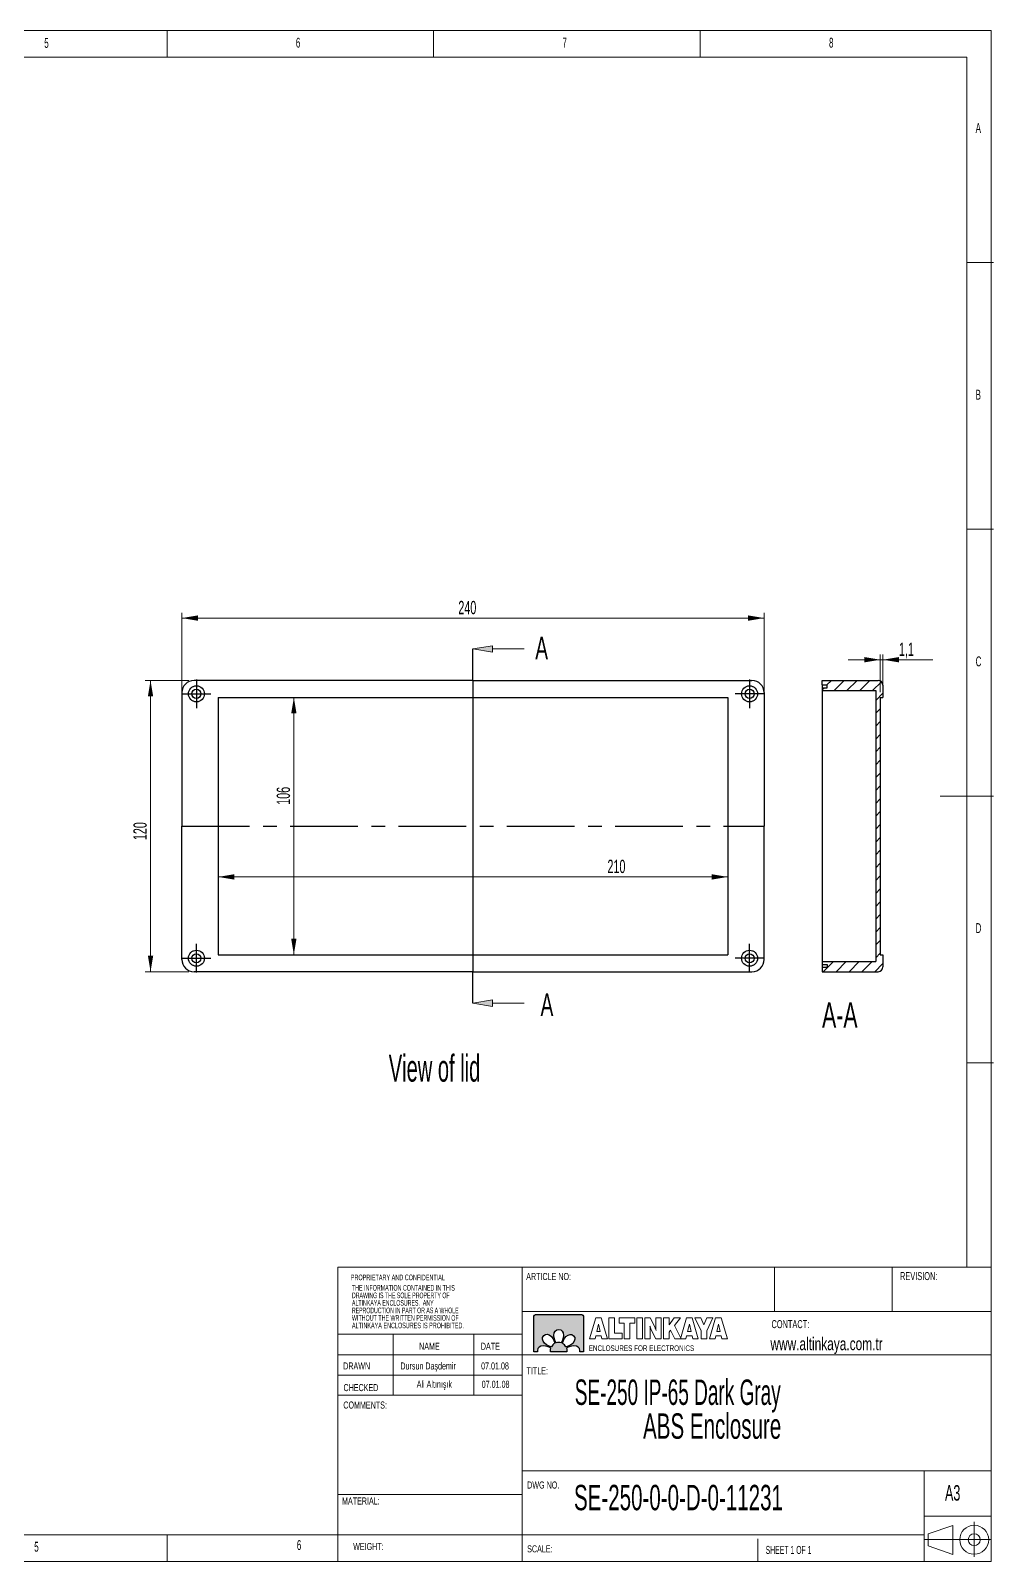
# Model space of a CAD drawing. Header units: millimetres. Extents: x 5 to 415, y 5 to 292.
# Drawn here: x 234.4 to 415, y 5 to 292 of the extents above; entities that cross this region are included whole.
import ezdxf

# ---------------------------------------------------------------- set-up
doc = ezdxf.new("R2010")
doc.units = ezdxf.units.MM
doc.linetypes.add('CENTERX2', pattern=[20.32, 12.7, -2.54, 2.54, -2.54])
for name, color, linetype in [('CEN', 3, 'Continuous'), ('DIM', 1, 'Continuous'), ('LAYER_2', 1, 'Continuous'), ('SLD-0', 179, 'Continuous')]:
    doc.layers.add(name, color=color, linetype=linetype)
doc.layers.add('LAYER_1', color=179, linetype='Continuous', lineweight=15)
doc.styles.add('SLDTEXTSTYLE0', font='TXT', dxfattribs={"width": 0.670833})
doc.styles.add('SLDTEXTSTYLE1', font='TXT', dxfattribs={"width": 0.605})
doc.styles.add('SLDTEXTSTYLE10', font='TXT', dxfattribs={"width": 0.581731})
doc.styles.add('SLDTEXTSTYLE11', font='TXT', dxfattribs={"width": 0.565968})
doc.styles.add('SLDTEXTSTYLE12', font='TXT', dxfattribs={"width": 0.552845})
doc.styles.add('SLDTEXTSTYLE13', font='TXT', dxfattribs={"width": 0.5566})
doc.styles.add('SLDTEXTSTYLE14', font='TXT', dxfattribs={"width": 0.548281})
doc.styles.add('SLDTEXTSTYLE15', font='TXT', dxfattribs={"width": 0.5775})
doc.styles.add('SLDTEXTSTYLE2', font='TXT', dxfattribs={"width": 0.630208})
doc.styles.add('SLDTEXTSTYLE3', font='TXT', dxfattribs={"width": 0.560185})
doc.styles.add('SLDTEXTSTYLE7', font='TXT', dxfattribs={"width": 0.559625})
doc.styles.add('SLDTEXTSTYLE8', font='TXT', dxfattribs={"width": 0.51425})
doc.styles.add('SLDTEXTSTYLE9', font='TXT', dxfattribs={"width": 0.7})
doc.dimstyles.new('SLDDIMSTYLE0', dxfattribs={"dimtxt": 2.5, "dimasz": 3, "dimexe": 0, "dimexo": 0.0625, "dimtad": 1, "dimtoh": 1, "dimdec": 4, "dimzin": 12, "dimdsep": 46, "dimtxsty": 'SLDTEXTSTYLE1', "dimsah": 1, "dimcen": 0.09, "dimadec": 0, "dimazin": 0, "dimtfac": 1, "dimtdec": 4, "dimtofl": 0, "dimtmove": 0, "dimatfit": 3, "dimfxl": 1, "dimtolj": 1, "dimtzin": 12, "dimarcsym": 0})

# ---------------------------------------------------------------- blocks, each defined once
blk = doc.blocks.new('*D19')
at = {"layer": 'LAYER_1'}
blk.add_line((283.79, 166.98), (283.79, 118.75), dxfattribs=at)
for points in [[(283.79, 166.98), (283.29, 163.98), (284.29, 163.98)], [(283.79, 118.75), (284.29, 121.75), (283.29, 121.75)]]:
    blk.add_solid(points, dxfattribs=at)
at = {"layer": 'LAYER_1', "insert": (280.57, 146.84), "char_height": 2.5, "attachment_point": 1, "rotation": 90, "style": 'SLDTEXTSTYLE1'}
blk.add_mtext('106', dxfattribs=at)
blk = doc.blocks.new('*D20')
at = {"layer": 'LAYER_1'}
for p, q in [((269.62, 165.98), (269.62, 132.33)), ((365.17, 165.98), (365.17, 132.33)), ((269.62, 133.33), (365.17, 133.33))]:
    blk.add_line(p, q, dxfattribs=at)
for points in [[(269.62, 133.33), (272.62, 132.83), (272.62, 133.83)], [(365.17, 133.33), (362.17, 133.83), (362.17, 132.83)]]:
    blk.add_solid(points, dxfattribs=at)
at = {"layer": 'LAYER_1', "insert": (342.61, 136.55), "char_height": 2.5, "attachment_point": 1, "style": 'SLDTEXTSTYLE1'}
blk.add_mtext('210', dxfattribs=at)
blk = doc.blocks.new('*D21')
at = {"layer": 'LAYER_1'}
for p, q in [((264.07, 170.16), (255.91, 170.16)), ((256.91, 170.16), (256.91, 115.56)), ((264.07, 115.56), (255.91, 115.56))]:
    blk.add_line(p, q, dxfattribs=at)
for points in [[(256.91, 170.16), (256.41, 167.16), (257.41, 167.16)], [(256.91, 115.56), (257.41, 118.56), (256.41, 118.56)]]:
    blk.add_solid(points, dxfattribs=at)
at = {"layer": 'LAYER_1', "insert": (253.69, 140.22), "char_height": 2.5, "attachment_point": 1, "rotation": 90, "style": 'SLDTEXTSTYLE1'}
blk.add_mtext('120', dxfattribs=at)
blk = doc.blocks.new('*D22')
at = {"layer": 'LAYER_1'}
for p, q in [((262.79, 143.86), (262.79, 182.86)), ((262.79, 181.86), (371.99, 181.86)), ((371.99, 143.86), (371.99, 182.86))]:
    blk.add_line(p, q, dxfattribs=at)
for points in [[(262.79, 181.86), (265.79, 181.36), (265.79, 182.36)], [(371.99, 181.86), (368.99, 182.36), (368.99, 181.36)]]:
    blk.add_solid(points, dxfattribs=at)
at = {"layer": 'LAYER_1', "insert": (314.64, 185.08), "char_height": 2.5, "attachment_point": 1, "style": 'SLDTEXTSTYLE1'}
blk.add_mtext('240', dxfattribs=at)
blk = doc.blocks.new('*D23')
at = {"layer": 'LAYER_1'}
for p, q in [((393.79, 174.05), (387.79, 174.05)), ((393.79, 167.98), (393.79, 175.05)), ((394.29, 174.05), (393.79, 174.05)), ((394.29, 168.78), (394.29, 175.05)), ((394.29, 174.05), (403.64, 174.05))]:
    blk.add_line(p, q, dxfattribs=at)
for points in [[(393.79, 174.05), (390.79, 174.55), (390.79, 173.55)], [(394.29, 174.05), (397.29, 173.55), (397.29, 174.55)]]:
    blk.add_solid(points, dxfattribs=at)
at = {"layer": 'LAYER_1', "insert": (397.29, 177.27), "char_height": 2.5, "attachment_point": 1, "style": 'SLDTEXTSTYLE1'}
blk.add_mtext('1,1', dxfattribs=at)
blk = doc.blocks.new('SW_NOTE_1')
at = {"layer": 'LAYER_1', "color": 0, "char_height": 4.7625, "attachment_point": 1}
for s, insert, style in [('SE-250 IP-65 Dark Gray', (0, 6.14), 'SLDTEXTSTYLE7'), ('ABS Enclosure', (12.81, -0.21), 'SLDTEXTSTYLE1')]:
    blk.add_mtext(s, dxfattribs=dict(at, insert=insert, style=style))
blk = doc.blocks.new('SW_NOTE_2')
at = {"color": 0, "linetype": 'Continuous', "lineweight": 0, "char_height": 1.0583, "attachment_point": 1}
for s, insert, style in [('THE INFORMATION CONTAINED IN THIS', (0, 1.36), 'SLDTEXTSTYLE11'), ('ALTINKAYA ENCLOSURES.  ANY ', (0, -1.46), 'SLDTEXTSTYLE13'), ('DRAWING IS THE SOLE PROPERTY OF', (0, -0.05), 'SLDTEXTSTYLE12'), ('REPRODUCTION IN PART OR AS A WHOLE', (0, -2.87), 'SLDTEXTSTYLE14'), ('WITHOUT THE WRITTEN PERMISSION OF', (0, -4.28), 'SLDTEXTSTYLE11'), ('ALTINKAYA ENCLOSURES IS PROHIBITED.', (0, -5.69), 'SLDTEXTSTYLE15')]:
    blk.add_mtext(s, dxfattribs=dict(at, insert=insert, style=style))
blk = doc.blocks.new('Block4')
at = {"color": 7, "linetype": 'Continuous', "lineweight": 0, "insert": (0.07, 1.38), "char_height": 1.3229, "attachment_point": 1, "style": 'SLDTEXTSTYLE0'}
blk.add_mtext('ENCLOSURES FOR ELECTRONICS', dxfattribs=at)
blk = doc.blocks.new('Block6')
at = {"layer": 'LAYER_1', "color": 250}
for p, q in [((0, 0), (1.27, 4.36)), ((1.27, 4.36), (2.44, 4.36)), ((2.44, 4.36), (3.71, 0)), ((4.04, 0), (4.04, 4.36)), ((4.04, 4.36), (5.2, 4.36)), ((5.2, 4.36), (5.2, 1.16)), ((6.19, 3.21), (6.19, 4.36)), ((6.19, 4.36), (9.41, 4.36)), ((7.23, 3.21), (6.19, 3.21)), ((7.23, 0), (7.23, 3.21)), ((9.41, 3.21), (8.39, 3.21)), ((8.39, 3.21), (8.39, 0)), ((9.41, 4.36), (9.41, 3.21)), ((9.82, 0), (9.82, 4.36)), ((9.82, 4.36), (11, 4.36)), ((11, 4.36), (11, 0)), ((11.52, 0), (11.52, 4.36)), ((11.52, 4.36), (12.62, 4.36)), ((12.62, 4.36), (13.64, 2.33)), ((13.82, 2.3), (13.82, 4.36)), ((13.82, 4.36), (14.92, 4.36)), ((14.92, 4.36), (14.92, 0)), ((15.42, 0), (15.42, 4.36)), ((15.42, 4.36), (16.57, 4.36)), ((16.57, 4.36), (16.57, 2.92)), ((16.57, 2.92), (17.61, 4.36)), ((17.61, 4.36), (18.96, 4.36)), ((18.96, 4.36), (17.67, 2.75)), ((18.94, 0), (20.21, 4.36)), ((20.21, 4.36), (21.38, 4.36)), ((21.38, 4.36), (22.65, 0)), ((23.27, 1.61), (21.94, 4.36)), ((21.94, 4.36), (23.22, 4.36)), ((23.22, 4.36), (23.84, 2.87)), ((23.84, 2.87), (24.47, 4.36)), ((25.72, 4.36), (24.42, 1.61)), ((24.47, 4.36), (25.72, 4.36)), ((25, 0), (26.27, 4.36)), ((26.27, 4.36), (27.44, 4.36)), ((27.44, 4.36), (28.71, 0)), ((1.14, 0), (0, 0)), ((1.28, 0.58), (1.14, 0)), ((2.43, 0.58), (1.28, 0.58)), ((1.86, 3), (1.49, 1.49)), ((1.49, 1.49), (2.22, 1.49)), ((2.22, 1.49), (1.86, 3)), ((2.56, 0), (2.43, 0.58)), ((3.71, 0), (2.56, 0)), ((6.77, 0), (4.04, 0)), ((5.2, 1.16), (6.77, 1.16)), ((6.77, 1.16), (6.77, 0)), ((8.39, 0), (7.23, 0)), ((11, 0), (9.82, 0)), ((12.62, 0), (11.52, 0)), ((12.62, 2.04), (12.62, 0)), ((13.82, 0), (12.8, 2.01)), ((14.92, 0), (13.82, 0)), ((16.57, 0), (15.42, 0)), ((16.86, 1.75), (16.57, 1.39)), ((16.57, 1.39), (16.57, 0)), ((17.74, 0), (16.86, 1.75)), ((17.67, 2.75), (19.12, 0)), ((19.12, 0), (17.74, 0)), ((20.08, 0), (18.94, 0)), ((20.22, 0.58), (20.08, 0)), ((21.37, 0.58), (20.22, 0.58)), ((20.8, 3), (20.43, 1.49)), ((20.43, 1.49), (21.16, 1.49)), ((21.16, 1.49), (20.8, 3)), ((21.5, 0), (21.37, 0.58)), ((22.65, 0), (21.5, 0)), ((23.27, 0), (23.27, 1.61)), ((24.42, 0), (23.27, 0)), ((24.42, 1.61), (24.42, 0)), ((26.14, 0), (25, 0)), ((26.28, 0.58), (26.14, 0)), ((27.43, 0.58), (26.28, 0.58)), ((26.86, 3), (26.49, 1.49)), ((26.49, 1.49), (27.21, 1.49)), ((27.21, 1.49), (26.86, 3)), ((27.56, 0), (27.43, 0.58)), ((28.71, 0), (27.56, 0))]:
    blk.add_line(p, q, dxfattribs=at)
for points in [[(12.7, 2.26), (12.67, 2.37), (12.63, 2.5), (12.59, 2.64)], [(12.59, 2.64), (12.6, 2.56), (12.61, 2.48), (12.62, 2.4)], [(12.62, 2.4), (12.62, 2.31), (12.62, 2.19), (12.62, 2.04)], [(12.8, 2.01), (12.77, 2.07), (12.74, 2.16), (12.7, 2.26)], [(13.64, 2.33), (13.67, 2.28), (13.7, 2.19), (13.73, 2.09)], [(13.73, 2.09), (13.77, 1.99), (13.81, 1.86), (13.85, 1.71)], [(13.82, 1.97), (13.82, 2.06), (13.82, 2.17), (13.82, 2.3)], [(13.85, 1.71), (13.84, 1.79), (13.83, 1.87), (13.82, 1.97)]]:
    blk.add_open_spline(points, degree=3, dxfattribs=at)
blk = doc.blocks.new('Block5')
at = {"layer": 'LAYER_1'}
for p, q in [((6.79, 7.34), (1.01, 5.34)), ((6.79, 7.34), (6.79, 0.54)), ((11.82, 8.19), (11.82, 0)), ((0, 4.03), (15.88, 4.03)), ((1.01, 5.34), (1.01, 2.54)), ((1.01, 2.54), (6.79, 0.54))]:
    blk.add_line(p, q, dxfattribs=at)
for radius in [3.4, 1.4]:
    blk.add_circle((11.82, 3.99), radius, dxfattribs=at)

msp = doc.modelspace()

# ---------------------------------------------------------------- hatches: boundary and pattern name
at = {"layer": 'DIM'}
for points in [[(317.39165, 176.06252), (321.03165, 176.66918), (321.03165, 175.45585)], [(317.39165, 109.66611), (321.03165, 110.27278), (321.03165, 109.05945)]]:
    msp.add_hatch(color=7, dxfattribs=at).paths.add_polyline_path(points, flags=0)
at = {"layer": 'LAYER_2'}
h = msp.add_hatch(color=256, dxfattribs=at)
edge = h.paths.add_edge_path(flags=0)
edge.add_spline(control_points=[(329.36338, 51.31246), (329.04115, 51.31246), (328.77829, 51.0496), (328.77829, 50.72738)], knot_values=[0.944444444, 0.944444444, 0.944444444, 0.944444444, 1, 1, 1, 1], weights=[1, 1, 1, 1], degree=3, periodic=0)
edge.add_line((328.77829, 50.72738), (328.77829, 44.29125))
edge.add_line((328.77829, 44.29125), (329.5163, 44.29125))
edge.add_spline(control_points=[(329.5163, 44.29125), (329.49962, 44.36193), (329.4913, 44.43763), (329.4916, 44.51849)], knot_values=[0.777777778, 0.777777778, 0.777777778, 0.777777778, 0.833333333, 0.833333333, 0.833333333, 0.833333333], weights=[1, 1, 1, 1], degree=3, periodic=0)
edge.add_spline(control_points=[(329.4916, 44.51849), (329.48935, 45.08282), (329.91098, 45.40435), (330.61896, 45.41774)], knot_values=[0.722222222, 0.722222222, 0.722222222, 0.722222222, 0.777777778, 0.777777778, 0.777777778, 0.777777778], weights=[1, 1, 1, 1], degree=3, periodic=0)
edge.add_spline(control_points=[(330.61896, 45.41774), (331.23941, 45.42905), (331.85583, 45.08282), (331.99857, 44.99715)], knot_values=[0.666666667, 0.666666667, 0.666666667, 0.666666667, 0.722222222, 0.722222222, 0.722222222, 0.722222222], weights=[1, 1, 1, 1], degree=3, periodic=0)
edge.add_spline(control_points=[(331.99857, 44.99715), (331.94813, 44.84509), (331.92078, 44.68268), (331.92078, 44.51364)], knot_values=[0.611111111, 0.611111111, 0.611111111, 0.611111111, 0.666666667, 0.666666667, 0.666666667, 0.666666667], weights=[1, 1, 1, 1], degree=3, periodic=0)
edge.add_spline(control_points=[(331.92078, 44.51364), (331.92078, 44.43806), (331.92616, 44.36388), (331.93673, 44.29125)], knot_values=[0.555555556, 0.555555556, 0.555555556, 0.555555556, 0.611111111, 0.611111111, 0.611111111, 0.611111111], weights=[1, 1, 1, 1], degree=3, periodic=0)
edge.add_line((331.93673, 44.29125), (334.9812, 44.29125))
edge.add_spline(control_points=[(334.9812, 44.29125), (334.99173, 44.36388), (334.99745, 44.43806), (334.99745, 44.51364)], knot_values=[0.444444444, 0.444444444, 0.444444444, 0.444444444, 0.5, 0.5, 0.5, 0.5], weights=[1, 1, 1, 1], degree=3, periodic=0)
edge.add_spline(control_points=[(334.99745, 44.51364), (334.99745, 44.67965), (334.97097, 44.83933), (334.92231, 44.98905)], knot_values=[0.388888889, 0.388888889, 0.388888889, 0.388888889, 0.444444444, 0.444444444, 0.444444444, 0.444444444], weights=[1, 1, 1, 1], degree=3, periodic=0)
edge.add_spline(control_points=[(334.92231, 44.98905), (335.06977, 45.07723), (335.68251, 45.41935), (336.29918, 45.40791)], knot_values=[0.333333333, 0.333333333, 0.333333333, 0.333333333, 0.388888889, 0.388888889, 0.388888889, 0.388888889], weights=[1, 1, 1, 1], degree=3, periodic=0)
edge.add_spline(control_points=[(336.29918, 45.40791), (337.00721, 45.39456), (337.4288, 45.07307), (337.42654, 44.50874)], knot_values=[0.277777778, 0.277777778, 0.277777778, 0.277777778, 0.333333333, 0.333333333, 0.333333333, 0.333333333], weights=[1, 1, 1, 1], degree=3, periodic=0)
edge.add_spline(control_points=[(337.42654, 44.50874), (337.42689, 44.43152), (337.41909, 44.35915), (337.40384, 44.29125)], knot_values=[0.222222222, 0.222222222, 0.222222222, 0.222222222, 0.277777778, 0.277777778, 0.277777778, 0.277777778], weights=[1, 1, 1, 1], degree=3, periodic=0)
edge.add_line((337.40384, 44.29125), (338.14003, 44.29125))
edge.add_line((338.14003, 44.29125), (338.14003, 50.72738))
edge.add_spline(control_points=[(338.14003, 50.72738), (338.14003, 51.0496), (337.87717, 51.31246), (337.55494, 51.31246)], knot_values=[0.055555556, 0.055555556, 0.055555556, 0.055555556, 0.111111111, 0.111111111, 0.111111111, 0.111111111], weights=[1, 1, 1, 1], degree=3, periodic=0)
edge.add_line((337.55494, 51.31246), (329.36338, 51.31246))
edge = h.paths.add_edge_path(flags=0)
edge.add_spline(control_points=[(333.9428, 45.97423), (333.79066, 46.02454), (333.62799, 46.05197), (333.45912, 46.05197)], knot_values=[0.666666667, 0.666666667, 0.666666667, 0.666666667, 0.833333333, 0.833333333, 0.833333333, 0.833333333], weights=[1, 1, 1, 1], degree=3, periodic=0)
edge.add_spline(control_points=[(333.45912, 46.05197), (333.29319, 46.05197), (333.13334, 46.02562), (332.98353, 45.97692)], knot_values=[0.833333333, 0.833333333, 0.833333333, 0.833333333, 1, 1, 1, 1], weights=[1, 1, 1, 1], degree=3, periodic=0)
edge.add_spline(control_points=[(332.98353, 45.97692), (332.89535, 46.12438), (332.55345, 46.73694), (332.56485, 47.35379)], knot_values=[0, 0, 0, 0, 0.166666667, 0.166666667, 0.166666667, 0.166666667], weights=[1, 1, 1, 1], degree=3, periodic=0)
edge.add_spline(control_points=[(332.56485, 47.35379), (332.57819, 48.06168), (332.89964, 48.48336), (333.46397, 48.48115)], knot_values=[0.166666667, 0.166666667, 0.166666667, 0.166666667, 0.333333333, 0.333333333, 0.333333333, 0.333333333], weights=[1, 1, 1, 1], degree=3, periodic=0)
edge.add_spline(control_points=[(333.46397, 48.48115), (334.0283, 48.48336), (334.34979, 48.06168), (334.36314, 47.35379)], knot_values=[0.333333333, 0.333333333, 0.333333333, 0.333333333, 0.5, 0.5, 0.5, 0.5], weights=[1, 1, 1, 1], degree=3, periodic=0)
edge.add_spline(control_points=[(334.36314, 47.35379), (334.37449, 46.73321), (334.0283, 46.11675), (333.9428, 45.97423)], knot_values=[0.5, 0.5, 0.5, 0.5, 0.666666667, 0.666666667, 0.666666667, 0.666666667], weights=[1, 1, 1, 1], degree=3, periodic=0)
edge = h.paths.add_edge_path(flags=0)
edge.add_spline(control_points=[(332.09095, 47.16031), (332.53672, 46.7307), (332.72787, 46.05188), (332.76882, 45.88856)], knot_values=[0.6, 0.6, 0.6, 0.6, 0.8, 0.8, 0.8, 0.8], weights=[1, 1, 1, 1], degree=3, periodic=0)
edge.add_spline(control_points=[(332.76882, 45.88856), (332.47601, 45.74118), (332.23668, 45.50333), (332.08783, 45.21152)], knot_values=[0.8, 0.8, 0.8, 0.8, 1, 1, 1, 1], weights=[1, 1, 1, 1], degree=3, periodic=0)
edge.add_spline(control_points=[(332.08783, 45.21152), (331.91922, 45.25403), (331.24643, 45.44561), (330.81929, 45.88869)], knot_values=[0, 0, 0, 0, 0.2, 0.2, 0.2, 0.2], weights=[1, 1, 1, 1], degree=3, periodic=0)
edge.add_spline(control_points=[(330.81929, 45.88869), (330.32807, 46.39885), (330.25735, 46.92423), (330.65792, 47.32177)], knot_values=[0.2, 0.2, 0.2, 0.2, 0.4, 0.4, 0.4, 0.4], weights=[1, 1, 1, 1], degree=3, periodic=0)
edge.add_spline(control_points=[(330.65792, 47.32177), (331.05559, 47.72225), (331.58088, 47.65153), (332.09095, 47.16031)], knot_values=[0.4, 0.4, 0.4, 0.4, 0.6, 0.6, 0.6, 0.6], weights=[1, 1, 1, 1], degree=3, periodic=0)
edge = h.paths.add_edge_path(flags=0)
edge.add_spline(control_points=[(336.10574, 45.88176), (335.67601, 45.43594), (334.99723, 45.24476), (334.83404, 45.20389)], knot_values=[0.6, 0.6, 0.6, 0.6, 0.8, 0.8, 0.8, 0.8], weights=[1, 1, 1, 1], degree=3, periodic=0)
edge.add_spline(control_points=[(334.83404, 45.20389), (334.68666, 45.49657), (334.44881, 45.73585), (334.15696, 45.8847)], knot_values=[0.8, 0.8, 0.8, 0.8, 1, 1, 1, 1], weights=[1, 1, 1, 1], degree=3, periodic=0)
edge.add_spline(control_points=[(334.15696, 45.8847), (334.19938, 46.0531), (334.39096, 46.72619), (334.83413, 47.15342)], knot_values=[0, 0, 0, 0, 0.2, 0.2, 0.2, 0.2], weights=[1, 1, 1, 1], degree=3, periodic=0)
edge.add_spline(control_points=[(334.83413, 47.15342), (335.34416, 47.64464), (335.86966, 47.71532), (336.26707, 47.31475)], knot_values=[0.2, 0.2, 0.2, 0.2, 0.4, 0.4, 0.4, 0.4], weights=[1, 1, 1, 1], degree=3, periodic=0)
edge.add_spline(control_points=[(336.26707, 47.31475), (336.66769, 46.91725), (336.59688, 46.39188), (336.10574, 45.88176)], knot_values=[0.4, 0.4, 0.4, 0.4, 0.6, 0.6, 0.6, 0.6], weights=[1, 1, 1, 1], degree=3, periodic=0)

# ---------------------------------------------------------------- linework, layer by layer
at = {"color": 7, "linetype": 'Continuous', "lineweight": 0}
for p, q in [((414.59469, 292), (5, 292)), ((260, 287), (260, 292)), ((310, 292), (310, 287)), ((360, 287), (360, 292)), ((414.59469, 5), (414.59469, 292)), ((410, 287), (10, 287)), ((410, 287), (410, 60.1594)), ((415, 248.5), (410, 248.5)), ((410, 198.5), (415, 198.5)), ((415, 148.5), (405, 148.5)), ((410, 98.5), (415, 98.5)), ((326.6, 60.1594), (292.06706, 60.1594)), ((292.06706, 60.1594), (292.06706, 5)), ((326.6, 60.1594), (414.59469, 60.1594)), ((326.6, 60.1594), (326.6, 5)), ((373.96381, 51.83153), (373.96381, 60.25)), ((396.02729, 51.83153), (396.02729, 60.23056)), ((414.59469, 51.83153), (326.6, 51.83153)), ((326.6, 47.59104), (292.06706, 47.59104)), ((302.41149, 47.59104), (302.41149, 36.13959)), ((317.56604, 47.59104), (317.56604, 36.14957)), ((292.06706, 43.75102), (326.6, 43.75102)), ((326.6, 43.75102), (414.59469, 43.75102)), ((292.06706, 39.94102), (326.6, 39.94102)), ((326.6, 36.14957), (292.06706, 36.14957)), ((326.6, 22), (414.59469, 22)), ((402, 9.25), (402, 22)), ((292.06706, 17.51952), (326.6, 17.51952)), ((414.59469, 13.5), (402, 13.5)), ((227.8, 10), (402, 10)), ((260, 10), (260, 5)), ((370.8, 5), (370.8, 9.25)), ((402, 10), (402, 5)), ((5, 5), (414.59469, 5))]:
    msp.add_line(p, q, dxfattribs=at)
at = {"layer": 'CEN', "color": 7}
for p, q in [((317.39165, 170.16432), (317.39165, 176.06252)), ((265.51718, 170.33317), (265.51718, 164.97478)), ((317.39165, 170.16432), (317.39165, 115.56432)), ((369.26612, 170.33317), (369.26612, 164.97478)), ((262.83799, 167.65397), (268.19638, 167.65397)), ((371.94531, 167.65397), (366.58693, 167.65397)), ((265.51718, 115.39546), (265.51718, 120.75385)), ((369.26612, 115.39546), (369.26612, 120.75385)), ((262.83799, 118.07466), (268.19638, 118.07466)), ((371.94531, 118.07466), (366.58693, 118.07466)), ((317.39165, 109.66611), (317.39165, 115.56432))]:
    msp.add_line(p, q, dxfattribs=at)
at = {"layer": 'CEN', "color": 7, "linetype": 'CENTERX2'}
msp.add_line((262.79165, 142.86432), (371.99165, 142.86432), dxfattribs=at)
at = {"layer": 'LAYER_1'}
for p, q in [((317.39165, 176.06252), (321.03165, 176.66918)), ((321.03165, 175.45585), (317.39165, 176.06252)), ((321.03165, 176.66918), (321.03165, 175.45585)), ((317.39165, 109.66611), (321.03165, 110.27278)), ((321.03165, 109.05945), (317.39165, 109.66611)), ((321.03165, 110.27278), (321.03165, 109.05945))]:
    msp.add_line(p, q, dxfattribs=at)
at = {"layer": 'LAYER_1', "color": 7}
for p, q in [((321.03165, 176.06252), (326.97903, 176.06252)), ((321.03165, 109.66611), (326.97903, 109.66611))]:
    msp.add_line(p, q, dxfattribs=at)
at = {"layer": 'LAYER_2', "color": 22}
for p, q in [((328.77829, 44.29125), (328.77829, 50.72738)), ((329.36338, 51.31246), (337.55494, 51.31246)), ((338.14003, 50.72738), (338.14003, 44.29125)), ((329.5163, 44.29125), (328.77829, 44.29125)), ((334.9812, 44.29125), (331.93673, 44.29125)), ((338.14003, 44.29125), (337.40384, 44.29125))]:
    msp.add_line(p, q, dxfattribs=at)
for points in [[(328.77829, 50.72738), (328.77829, 51.0496), (329.04115, 51.31246), (329.36338, 51.31246)], [(337.55494, 51.31246), (337.87717, 51.31246), (338.14003, 51.0496), (338.14003, 50.72738)], [(330.81929, 45.88869), (330.32807, 46.39885), (330.25735, 46.92423), (330.65792, 47.32177)], [(330.65792, 47.32177), (331.05559, 47.72225), (331.58088, 47.65153), (332.09095, 47.16031)], [(332.09095, 47.16031), (332.53672, 46.7307), (332.72787, 46.05188), (332.76882, 45.88856)], [(332.98353, 45.97692), (332.89535, 46.12438), (332.55345, 46.73694), (332.56485, 47.35379)], [(332.56485, 47.35379), (332.57819, 48.06168), (332.89964, 48.48336), (333.46397, 48.48115)], [(333.45912, 46.05197), (333.29319, 46.05197), (333.13334, 46.02562), (332.98353, 45.97692)], [(333.9428, 45.97423), (333.79066, 46.02454), (333.62799, 46.05197), (333.45912, 46.05197)], [(333.46397, 48.48115), (334.0283, 48.48336), (334.34979, 48.06168), (334.36314, 47.35379)], [(334.36314, 47.35379), (334.37449, 46.73321), (334.0283, 46.11675), (333.9428, 45.97423)], [(334.15696, 45.8847), (334.19938, 46.0531), (334.39096, 46.72619), (334.83413, 47.15342)], [(334.83413, 47.15342), (335.34416, 47.64464), (335.86966, 47.71532), (336.26707, 47.31475)], [(336.26707, 47.31475), (336.66769, 46.91725), (336.59688, 46.39188), (336.10574, 45.88176)], [(330.61896, 45.41774), (329.91098, 45.40435), (329.48935, 45.08282), (329.4916, 44.51849)], [(329.4916, 44.51849), (329.4913, 44.43763), (329.49962, 44.36193), (329.5163, 44.29125)], [(331.99857, 44.99715), (331.85583, 45.08282), (331.23941, 45.42905), (330.61896, 45.41774)], [(332.08783, 45.21152), (331.91922, 45.25403), (331.24643, 45.44561), (330.81929, 45.88869)], [(331.92078, 44.51364), (331.92078, 44.68268), (331.94813, 44.84509), (331.99857, 44.99715)], [(331.93673, 44.29125), (331.92616, 44.36388), (331.92078, 44.43806), (331.92078, 44.51364)], [(332.76882, 45.88856), (332.47601, 45.74118), (332.23668, 45.50333), (332.08783, 45.21152)], [(334.83404, 45.20389), (334.68666, 45.49657), (334.44881, 45.73585), (334.15696, 45.8847)], [(336.10574, 45.88176), (335.67601, 45.43594), (334.99723, 45.24476), (334.83404, 45.20389)], [(336.29918, 45.40791), (335.68251, 45.41935), (335.06977, 45.07723), (334.92231, 44.98905)], [(334.92231, 44.98905), (334.97097, 44.83933), (334.99745, 44.67965), (334.99745, 44.51364)], [(334.99745, 44.51364), (334.99745, 44.43806), (334.99173, 44.36388), (334.9812, 44.29125)], [(337.42654, 44.50874), (337.4288, 45.07307), (337.00721, 45.39456), (336.29918, 45.40791)], [(337.40384, 44.29125), (337.41909, 44.35915), (337.42689, 44.43152), (337.42654, 44.50874)]]:
    msp.add_open_spline(points, degree=3, dxfattribs=at)
at = {"layer": 'SLD-0', "color": 7}
for p, q in [((317.39165, 170.16432), (265.06665, 170.16432)), ((317.39165, 170.16432), (369.71665, 170.16432)), ((382.91414, 170.16432), (393.37914, 170.16432)), ((382.91414, 169.34532), (382.91414, 170.16432)), ((382.91414, 169.34532), (382.91414, 116.38332)), ((382.91414, 169.34532), (383.82414, 169.34532)), ((383.78588, 169.34532), (384.60488, 170.16432)), ((383.82414, 168.79932), (383.82414, 169.34532)), ((385.10688, 168.25332), (387.01788, 170.16432)), ((387.51989, 168.25332), (389.43089, 170.16432)), ((389.93289, 168.25332), (391.84389, 170.16432)), ((392.34589, 168.25332), (394.00628, 169.91371)), ((262.79165, 167.88932), (262.79165, 142.86432)), ((269.61665, 166.97932), (269.61665, 118.74932)), ((269.61665, 166.97932), (365.16665, 166.97932)), ((365.16665, 166.97932), (365.16665, 118.74932)), ((371.99165, 167.88932), (371.99165, 142.86432)), ((382.91414, 168.47357), (383.23988, 168.79932)), ((382.91414, 168.79932), (383.82414, 168.79932)), ((382.91414, 168.25332), (392.92414, 168.25332)), ((392.92414, 168.25332), (392.92414, 117.47532)), ((392.92414, 166.41856), (394.28914, 167.78356)), ((393.78864, 166.97932), (393.78864, 118.74932)), ((393.78864, 166.97932), (394.28914, 166.97932)), ((394.28914, 169.25432), (394.28914, 166.97932)), ((392.92414, 164.00556), (393.78864, 164.87006)), ((392.92414, 161.59256), (393.78864, 162.45706)), ((392.92414, 159.17956), (393.78864, 160.04406)), ((392.92414, 156.76656), (393.78864, 157.63106)), ((392.92414, 154.35356), (393.78864, 155.21806)), ((392.92414, 151.94055), (393.78864, 152.80505)), ((392.92414, 149.52755), (393.78864, 150.39205)), ((392.92414, 147.11455), (393.78864, 147.97905)), ((392.92414, 144.70155), (393.78864, 145.56605)), ((262.79165, 117.83932), (262.79165, 142.86432)), ((371.99165, 117.83932), (371.99165, 142.86432)), ((392.92414, 142.28855), (393.78864, 143.15305)), ((392.92414, 139.87554), (393.78864, 140.74004)), ((392.92414, 137.46254), (393.78864, 138.32704)), ((392.92414, 135.04954), (393.78864, 135.91404)), ((392.92414, 132.63654), (393.78864, 133.50104)), ((392.92414, 130.22354), (393.78864, 131.08804)), ((392.92414, 127.81053), (393.78864, 128.67503)), ((392.92414, 125.39753), (393.78864, 126.26203)), ((392.92414, 122.98453), (393.78864, 123.84903)), ((392.92414, 120.57153), (393.78864, 121.43603)), ((269.61665, 118.74932), (365.16665, 118.74932)), ((392.92414, 118.15853), (393.78864, 119.02303)), ((393.78864, 118.74932), (394.28914, 118.74932)), ((394.28914, 118.74932), (394.28914, 116.47432)), ((317.39165, 115.56432), (265.06665, 115.56432)), ((317.39165, 115.56432), (369.71665, 115.56432)), ((382.91414, 117.47532), (392.92414, 117.47532)), ((382.91414, 116.92932), (383.82414, 116.92932)), ((382.91414, 116.38332), (382.91414, 115.56432)), ((382.91414, 116.38332), (383.82414, 116.38332)), ((382.91414, 115.56432), (393.37914, 115.56432)), ((383.09092, 115.56432), (385.00192, 117.47532)), ((383.82414, 116.92932), (383.82414, 116.38332)), ((385.50393, 115.56432), (387.41493, 117.47532)), ((387.91693, 115.56432), (389.82793, 117.47532)), ((390.32993, 115.56432), (392.24093, 117.47532)), ((392.74293, 115.56432), (394.28914, 117.11052))]:
    msp.add_line(p, q, dxfattribs=at)
for centre, radius in [((265.51718, 167.65397), 1.5015), ((265.52165, 167.65397), 1.5015), ((265.51718, 167.65397), 0.84965), ((369.26165, 167.65397), 1.5015), ((369.26612, 167.65397), 1.5015), ((369.26612, 167.65397), 0.84965), ((265.51718, 118.07466), 1.5015), ((265.52165, 118.07466), 1.5015), ((265.51718, 118.07466), 0.84965), ((369.26165, 118.07466), 1.5015), ((369.26612, 118.07466), 1.5015), ((369.26612, 118.07466), 0.84965)]:
    msp.add_circle(centre, radius, dxfattribs=at)
for centre, radius, start, end in [((265.06665, 167.88932), 2.275, 90, 180), ((369.71665, 167.88932), 2.275, 0, 90), ((393.37914, 169.25432), 0.91, 0, 90), ((265.06665, 117.83932), 2.275, 180, 270), ((369.71665, 117.83932), 2.275, 270, 360), ((393.37914, 116.47432), 0.91, 270, 0)]:
    msp.add_arc(centre, radius, start, end, dxfattribs=at)

# ---------------------------------------------------------------- block references
at = {"color": 7, "linetype": 'Continuous', "lineweight": 0}
msp.add_blockref('SW_NOTE_2', (294.68565, 55.45728), dxfattribs=at)
at = {"color": 7, "linetype": 'Continuous'}
for name, p, xscale, yscale, zscale in [('Block6', (339.25781, 46.75072), 0.9, 0.9, 0.9), ('Block6', (339.25781, 46.75072), 0.9, 0.9, 0.9), ('Block4', (339.04388, 44.39418), 0.8, 0.8, 0.8), ('Block4', (339.04388, 44.39418), 0.8, 0.8, 0.8), ('Block5', (401.94497, 5.87038), 0.8, 0.8, 0.8)]:
    msp.add_blockref(name, p, dxfattribs=dict(at, xscale=xscale, yscale=yscale, zscale=zscale))
at = {"layer": 'LAYER_1'}
msp.add_blockref('SW_NOTE_1', (336.48334, 32.96062), dxfattribs=at)

# ---------------------------------------------------------------- texts
at = {"color": 7, "linetype": 'Continuous', "lineweight": 0, "attachment_point": 1}
for s, insert, char_height, style in [('5', (236.9751, 290.61387), 1.85208, 'SLDTEXTSTYLE1'), ('6', (284.16667, 290.66802), 1.85208, 'SLDTEXTSTYLE1'), ('7', (334.16667, 290.66802), 1.85208, 'SLDTEXTSTYLE1'), ('8', (384.16667, 290.66802), 1.85208, 'SLDTEXTSTYLE1'), ('A', (411.66667, 274.66802), 1.85208, 'SLDTEXTSTYLE1'), ('B', (411.66667, 224.66802), 1.85208, 'SLDTEXTSTYLE1'), ('C', (411.66667, 174.66802), 1.85208, 'SLDTEXTSTYLE1'), ('D', (411.66667, 124.66802), 1.85208, 'SLDTEXTSTYLE1'), ('PROPRIETARY AND CONFIDENTIAL', (294.46863, 58.7736), 1.0583333, 'SLDTEXTSTYLE10'), ('ARTICLE NO:', (327.37218, 59.07276), 1.3229167, 'SLDTEXTSTYLE1'), ('REVISION:', (397.48847, 59.24253), 1.5, 'SLDTEXTSTYLE1'), ('CONTACT:', (373.3794, 50.23028), 1.5, 'SLDTEXTSTYLE1'), ('NAME', (307.28786, 45.99556), 1.322917, 'SLDTEXTSTYLE1'), ('DATE', (318.86143, 45.99556), 1.322917, 'SLDTEXTSTYLE1'), ('www.altinkaya.com.tr', (373.17828, 46.98065), 2.38125, 'SLDTEXTSTYLE9'), ('DRAWN', (293.04256, 42.30208), 1.322917, 'SLDTEXTSTYLE1'), ('Dursun Daşdemir', (303.77136, 42.30208), 1.3229167, 'SLDTEXTSTYLE1'), ('07.01.08', (318.91936, 42.30208), 1.322917, 'SLDTEXTSTYLE1'), ('TITLE:', (327.43771, 41.38808), 1.322917, 'SLDTEXTSTYLE1'), ('CHECKED', (293.10338, 38.24415), 1.322917, 'SLDTEXTSTYLE1'), ('Ali Altınışık', (306.83371, 38.86496), 1.3229167, 'SLDTEXTSTYLE1'), ('07.01.08', (319.02817, 38.86496), 1.322917, 'SLDTEXTSTYLE1'), ('COMMENTS:', (293.0699, 34.976), 1.322917, 'SLDTEXTSTYLE1'), ('DWG NO.', (327.55549, 19.97839), 1.322917, 'SLDTEXTSTYLE1'), ('A3', (405.92098, 19.30044), 2.910417, 'SLDTEXTSTYLE1'), ('MATERIAL:', (292.8255, 16.98676), 1.322917, 'SLDTEXTSTYLE1'), ('5', (235.09647, 8.66802), 1.85208, 'SLDTEXTSTYLE1'), ('6', (284.34934, 8.98377), 1.85208, 'SLDTEXTSTYLE1')]:
    msp.add_mtext(s, dxfattribs=dict(at, insert=insert, char_height=char_height, style=style))
at = {"layer": 'LAYER_1', "color": 7, "attachment_point": 1}
for s, insert, char_height, style in [('A', (329.07712, 178.37339), 4.23333, 'SLDTEXTSTYLE2'), ('A', (330.07208, 111.5135), 4.23333, 'SLDTEXTSTYLE2'), ('A-A', (382.86642, 109.79963), 4.739547, 'SLDTEXTSTYLE2'), ('View of lid', (301.59195, 99.97314), 5.0270833, 'SLDTEXTSTYLE3')]:
    msp.add_mtext(s, dxfattribs=dict(at, insert=insert, char_height=char_height, style=style))
at = {"layer": 'LAYER_1', "attachment_point": 1}
for s, insert, char_height, style in [('SE-250-0-0-D-0-11231', (336.33184, 19.34923), 4.7625, 'SLDTEXTSTYLE1'), ('WEIGHT: ', (294.91526, 8.45157), 1.322917, 'SLDTEXTSTYLE1'), ('SCALE:', (327.55549, 8.00984), 1.322917, 'SLDTEXTSTYLE1'), ('SHEET 1 OF 1', (372.27829, 7.90009), 1.5, 'SLDTEXTSTYLE8')]:
    msp.add_mtext(s, dxfattribs=dict(at, insert=insert, char_height=char_height, style=style))

# ---------------------------------------------------------------- dimensions: what is measured, and where the dimension line sits
at = {"layer": 'LAYER_1'}
for base, p1, p2, text, picture, middle in [((371.99165, 181.85636), (262.79165, 142.86432), (371.99165, 142.86432), '240', '*D22', (317.50173, 181.85636)), ((393.78864, 174.04895), (394.28914, 167.78356), (393.78864, 166.97932), '1,1', '*D23', (399.67171, 174.04895)), ((365.16665, 133.32802), (269.61665, 166.97932), (365.16665, 166.97932), '210', '*D20', (345.47104, 133.32802))]:
    dim = msp.add_linear_dim(base=base, p1=p1, p2=p2, text=text, dimstyle='SLDDIMSTYLE0', dxfattribs=at)
    dim.commit()
    dim.dimension.update_dxf_attribs({"geometry": picture, "text_midpoint": middle, "dimtype": 160})
for base, p1, p2, text, picture, middle in [((256.90909, 115.56432), (265.06665, 170.16432), (265.06665, 115.56432), '120', '*D21', (256.90909, 143.08791)), ((283.79397, 118.74932), (269.61665, 166.97932), (269.61665, 118.74932), '106', '*D19', (283.79397, 149.70747))]:
    dim = msp.add_linear_dim(base=base, p1=p1, p2=p2, angle=90, text=text, dimstyle='SLDDIMSTYLE0', dxfattribs=at)
    dim.commit()
    dim.dimension.update_dxf_attribs({"geometry": picture, "text_midpoint": middle, "dimtype": 160})

doc.saveas('drawing.dxf')
